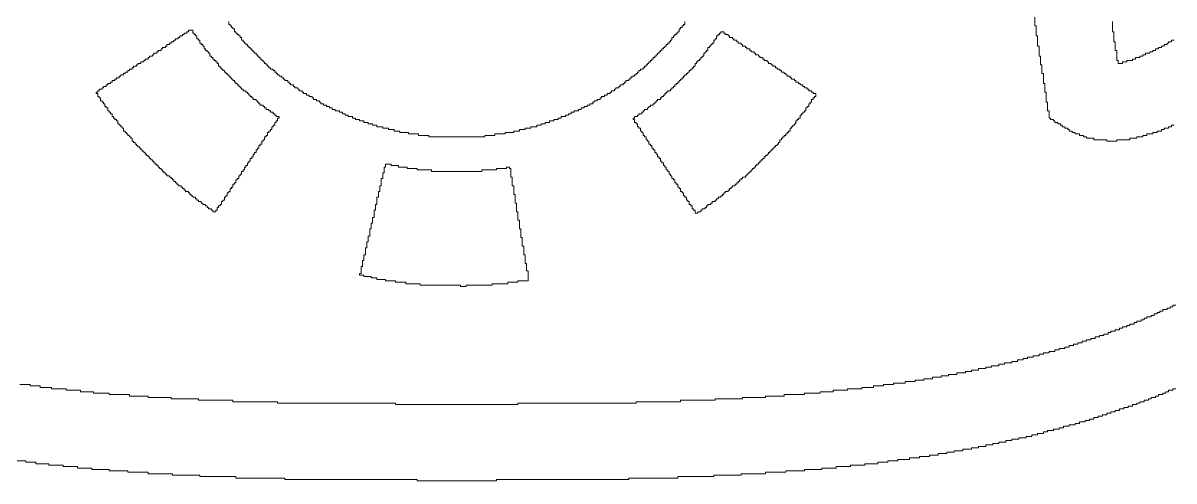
# Model space of a CAD drawing. Header units: inches. Extents: x 0.67 to 2.91, y 19.19 to 21.69.
# Drawn here: x 1.588 to 2.116, y 19.818 to 20.028 of the extents above; entities that cross this region are included whole.
import ezdxf

# ---------------------------------------------------------------- set-up
doc = ezdxf.new("R2010")
doc.units = ezdxf.units.IN
doc.header["$LTSCALE"] = 1.21
doc.header["$MEASUREMENT"] = 0
doc.layers.add('R2V', color=7, linetype='Continuous')

msp = doc.modelspace()

# ---------------------------------------------------------------- linework, layer by layer
at = {"layer": 'R2V', "color": 5, "lineweight": 5}
for points in [[(2.11651, 19.98131, 0), (2.11519, 19.98131, 0), (2.11519, 19.98065, 0), (2.11387, 19.98065, 0), (2.11387, 19.97999, 0), (2.11189, 19.97999, 0), (2.11189, 19.97932, 0), (2.11057, 19.97932, 0), (2.11057, 19.97866, 0), (2.10859, 19.97866, 0), (2.10859, 19.978, 0), (2.10661, 19.978, 0), (2.10661, 19.97734, 0), (2.10397, 19.97734, 0), (2.10397, 19.97668, 0), (2.10199, 19.97668, 0), (2.10199, 19.97602, 0), (2.09935, 19.97602, 0), (2.09935, 19.97536, 0), (2.09605, 19.97536, 0), (2.09605, 19.9747, 0), (2.0901, 19.9747, 0), (2.0901, 19.97404, 0), (2.08548, 19.97404, 0), (2.08548, 19.9747, 0), (2.07954, 19.9747, 0), (2.07954, 19.97536, 0), (2.07624, 19.97536, 0), (2.07624, 19.97602, 0), (2.07492, 19.97602, 0), (2.07492, 19.97668, 0), (2.07294, 19.97668, 0), (2.07294, 19.97734, 0), (2.07096, 19.97734, 0), (2.07096, 19.978, 0), (2.06964, 19.978, 0), (2.06964, 19.97866, 0), (2.06832, 19.97866, 0), (2.06832, 19.97932, 0), (2.06766, 19.97932, 0), (2.06766, 19.97999, 0), (2.06634, 19.97999, 0), (2.06634, 19.98065, 0), (2.06502, 19.98065, 0), (2.06502, 19.98131, 0), (2.06436, 19.98131, 0), (2.06436, 19.98197, 0), (2.06303, 19.98197, 0), (2.06303, 19.98263, 0), (2.06171, 19.98263, 0), (2.06171, 19.98329, 0), (2.06105, 19.98329, 0), (2.06105, 19.98395, 0), (2.05973, 19.98395, 0), (2.05973, 19.98461, 0), (2.05907, 19.98461, 0), (2.05907, 19.98791, 0), (2.05841, 19.98791, 0), (2.05841, 19.99187, 0), (2.05775, 19.99187, 0), (2.05775, 19.99649, 0), (2.05709, 19.99649, 0), (2.05709, 20.00045, 0), (2.05643, 20.00045, 0), (2.05643, 20.00507, 0), (2.05577, 20.00507, 0), (2.05577, 20.00904, 0), (2.05511, 20.00904, 0), (2.05511, 20.013, 0), (2.05445, 20.013, 0), (2.05445, 20.01762, 0), (2.05379, 20.01762, 0), (2.05379, 20.02224, 0), (2.05313, 20.02224, 0), (2.05313, 20.02686, 0), (2.05247, 20.02686, 0), (2.05247, 20.03148, 0)], [(1.66623, 20.02488, 0), (1.66623, 20.02356, 0), (1.66689, 20.02356, 0), (1.66689, 20.0229, 0), (1.66755, 20.0229, 0), (1.66755, 20.02224, 0), (1.66821, 20.02224, 0), (1.66821, 20.02092, 0), (1.66887, 20.02092, 0), (1.66887, 20.02026, 0), (1.66953, 20.02026, 0), (1.66953, 20.01894, 0), (1.67019, 20.01894, 0), (1.67019, 20.01828, 0), (1.67085, 20.01828, 0), (1.67085, 20.01762, 0), (1.67151, 20.01762, 0), (1.67151, 20.0163, 0), (1.67217, 20.0163, 0), (1.67217, 20.01564, 0), (1.67284, 20.01564, 0), (1.67284, 20.01498, 0), (1.6735, 20.01498, 0), (1.6735, 20.01432, 0), (1.67416, 20.01432, 0), (1.67416, 20.013, 0), (1.67482, 20.013, 0), (1.67482, 20.01234, 0), (1.67548, 20.01234, 0), (1.67548, 20.01168, 0), (1.67614, 20.01168, 0), (1.67614, 20.01102, 0), (1.6768, 20.01102, 0), (1.6768, 20.01036, 0), (1.67746, 20.01036, 0), (1.67746, 20.0097, 0), (1.67812, 20.0097, 0), (1.67812, 20.00838, 0), (1.67878, 20.00838, 0), (1.67878, 20.00771, 0), (1.67944, 20.00771, 0), (1.67944, 20.00705, 0), (1.6801, 20.00705, 0), (1.6801, 20.00639, 0), (1.68076, 20.00639, 0), (1.68076, 20.00573, 0), (1.68142, 20.00573, 0), (1.68142, 20.00507, 0), (1.68208, 20.00507, 0), (1.68208, 20.00441, 0), (1.68274, 20.00441, 0), (1.68274, 20.00375, 0), (1.6834, 20.00375, 0), (1.6834, 20.00309, 0), (1.68406, 20.00309, 0), (1.68406, 20.00243, 0), (1.68472, 20.00243, 0), (1.68472, 20.00177, 0), (1.68538, 20.00177, 0), (1.68538, 20.00111, 0), (1.68604, 20.00111, 0), (1.68604, 20.00045, 0), (1.6867, 20.00045, 0), (1.6867, 19.99979, 0), (1.68736, 19.99979, 0), (1.68736, 19.99913, 0), (1.68802, 19.99913, 0), (1.68802, 19.99847, 0), (1.68868, 19.99847, 0), (1.68868, 19.99781, 0), (1.68934, 19.99781, 0), (1.68934, 19.99715, 0), (1.69066, 19.99715, 0), (1.69066, 19.99649, 0), (1.69132, 19.99649, 0), (1.69132, 19.99583, 0), (1.69198, 19.99583, 0), (1.69198, 19.99517, 0), (1.69264, 19.99517, 0), (1.69264, 19.99451, 0), (1.6933, 19.99451, 0), (1.6933, 19.99385, 0), (1.69396, 19.99385, 0), (1.69396, 19.99319, 0), (1.69528, 19.99319, 0), (1.69528, 19.99253, 0), (1.69594, 19.99253, 0), (1.69594, 19.99187, 0), (1.6966, 19.99187, 0), (1.6966, 19.99121, 0), (1.69726, 19.99121, 0), (1.69726, 19.99055, 0), (1.69858, 19.99055, 0), (1.69858, 19.98989, 0), (1.69924, 19.98989, 0), (1.69924, 19.98923, 0), (1.6999, 19.98923, 0), (1.6999, 19.98857, 0), (1.70123, 19.98857, 0), (1.70123, 19.98791, 0), (1.70189, 19.98791, 0), (1.70189, 19.98725, 0), (1.70321, 19.98725, 0), (1.70321, 19.98659, 0), (1.70387, 19.98659, 0), (1.70387, 19.98593, 0), (1.70453, 19.98593, 0), (1.70453, 19.98527, 0), (1.70585, 19.98527, 0), (1.70585, 19.98461, 0), (1.70519, 19.98461, 0), (1.70519, 19.98329, 0), (1.70453, 19.98329, 0), (1.70453, 19.98263, 0), (1.70387, 19.98263, 0), (1.70387, 19.98131, 0), (1.70321, 19.98131, 0), (1.70321, 19.98065, 0), (1.70255, 19.98065, 0), (1.70255, 19.97932, 0), (1.70189, 19.97932, 0), (1.70189, 19.97866, 0), (1.70123, 19.97866, 0), (1.70123, 19.978, 0), (1.70056, 19.978, 0), (1.70056, 19.97668, 0), (1.6999, 19.97668, 0), (1.6999, 19.97602, 0), (1.69924, 19.97602, 0), (1.69924, 19.9747, 0), (1.69858, 19.9747, 0), (1.69858, 19.97404, 0), (1.69792, 19.97404, 0), (1.69792, 19.97272, 0), (1.69726, 19.97272, 0), (1.69726, 19.97206, 0), (1.6966, 19.97206, 0), (1.6966, 19.97074, 0), (1.69594, 19.97074, 0), (1.69594, 19.97008, 0), (1.69528, 19.97008, 0), (1.69528, 19.96876, 0), (1.69462, 19.96876, 0), (1.69462, 19.9681, 0), (1.69396, 19.9681, 0), (1.69396, 19.96678, 0), (1.6933, 19.96678, 0), (1.6933, 19.96612, 0), (1.69264, 19.96612, 0), (1.69264, 19.9648, 0), (1.69198, 19.9648, 0), (1.69198, 19.96414, 0), (1.69132, 19.96414, 0), (1.69132, 19.96282, 0), (1.69066, 19.96282, 0), (1.69066, 19.96216, 0), (1.69, 19.96216, 0), (1.69, 19.96084, 0), (1.68934, 19.96084, 0), (1.68934, 19.96018, 0), (1.68868, 19.96018, 0), (1.68868, 19.95886, 0), (1.68802, 19.95886, 0), (1.68802, 19.9582, 0), (1.68736, 19.9582, 0), (1.68736, 19.95688, 0), (1.6867, 19.95688, 0), (1.6867, 19.95622, 0), (1.68604, 19.95622, 0), (1.68604, 19.9549, 0), (1.68538, 19.9549, 0), (1.68538, 19.95424, 0), (1.68472, 19.95424, 0), (1.68472, 19.95292, 0), (1.68406, 19.95292, 0), (1.68406, 19.95226, 0), (1.6834, 19.95226, 0), (1.6834, 19.95093, 0), (1.68274, 19.95093, 0), (1.68274, 19.95027, 0), (1.68208, 19.95027, 0), (1.68208, 19.94895, 0), (1.68142, 19.94895, 0), (1.68142, 19.94829, 0), (1.68076, 19.94829, 0), (1.68076, 19.94697, 0), (1.6801, 19.94697, 0), (1.6801, 19.94631, 0), (1.67944, 19.94631, 0), (1.67944, 19.94499, 0), (1.67878, 19.94499, 0), (1.67878, 19.94433, 0), (1.67812, 19.94433, 0), (1.67812, 19.94367, 0), (1.67746, 19.94367, 0), (1.67746, 19.94235, 0), (1.6768, 19.94235, 0), (1.6768, 19.94169, 0), (1.67548, 19.94169, 0), (1.67548, 19.94235, 0), (1.67482, 19.94235, 0), (1.67482, 19.94301, 0), (1.6735, 19.94301, 0), (1.6735, 19.94367, 0), (1.67284, 19.94367, 0), (1.67284, 19.94433, 0), (1.67217, 19.94433, 0), (1.67217, 19.94499, 0), (1.67085, 19.94499, 0), (1.67085, 19.94565, 0), (1.67019, 19.94565, 0), (1.67019, 19.94631, 0), (1.66887, 19.94631, 0), (1.66887, 19.94697, 0), (1.66821, 19.94697, 0), (1.66821, 19.94763, 0), (1.66755, 19.94763, 0), (1.66755, 19.94829, 0), (1.66623, 19.94829, 0), (1.66623, 19.94895, 0), (1.66557, 19.94895, 0), (1.66557, 19.94961, 0), (1.66491, 19.94961, 0), (1.66491, 19.95027, 0), (1.66425, 19.95027, 0), (1.66425, 19.95093, 0), (1.66293, 19.95093, 0), (1.66293, 19.95159, 0), (1.66227, 19.95159, 0), (1.66227, 19.95226, 0), (1.66161, 19.95226, 0), (1.66161, 19.95292, 0), (1.66095, 19.95292, 0), (1.66095, 19.95358, 0), (1.65963, 19.95358, 0), (1.65963, 19.95424, 0), (1.65897, 19.95424, 0), (1.65897, 19.9549, 0), (1.65831, 19.9549, 0), (1.65831, 19.95556, 0), (1.65765, 19.95556, 0), (1.65765, 19.95622, 0), (1.65699, 19.95622, 0), (1.65699, 19.95688, 0), (1.65633, 19.95688, 0), (1.65633, 19.95754, 0), (1.65567, 19.95754, 0), (1.65567, 19.9582, 0), (1.65435, 19.9582, 0), (1.65435, 19.95886, 0), (1.65369, 19.95886, 0), (1.65369, 19.95952, 0), (1.65303, 19.95952, 0), (1.65303, 19.96018, 0), (1.65237, 19.96018, 0), (1.65237, 19.96084, 0), (1.65171, 19.96084, 0), (1.65171, 19.9615, 0), (1.65105, 19.9615, 0), (1.65105, 19.96216, 0), (1.65039, 19.96216, 0), (1.65039, 19.96282, 0), (1.64973, 19.96282, 0), (1.64973, 19.96348, 0), (1.64907, 19.96348, 0), (1.64907, 19.96414, 0), (1.64841, 19.96414, 0), (1.64841, 19.9648, 0), (1.64775, 19.9648, 0), (1.64775, 19.96546, 0), (1.64709, 19.96546, 0), (1.64709, 19.96612, 0), (1.64643, 19.96612, 0), (1.64643, 19.96678, 0), (1.64577, 19.96678, 0), (1.64577, 19.96744, 0), (1.64511, 19.96744, 0), (1.64511, 19.9681, 0), (1.64444, 19.9681, 0), (1.64444, 19.96876, 0), (1.64378, 19.96876, 0), (1.64378, 19.96942, 0), (1.64312, 19.96942, 0), (1.64312, 19.97008, 0), (1.64246, 19.97008, 0), (1.64246, 19.97074, 0), (1.6418, 19.97074, 0), (1.6418, 19.9714, 0), (1.64114, 19.9714, 0), (1.64114, 19.97206, 0), (1.64048, 19.97206, 0), (1.64048, 19.97272, 0), (1.63982, 19.97272, 0), (1.63982, 19.97338, 0), (1.63916, 19.97338, 0), (1.63916, 19.97404, 0), (1.6385, 19.97404, 0), (1.6385, 19.97536, 0), (1.63784, 19.97536, 0), (1.63784, 19.97602, 0), (1.63718, 19.97602, 0), (1.63718, 19.97668, 0), (1.63652, 19.97668, 0), (1.63652, 19.97734, 0), (1.63586, 19.97734, 0), (1.63586, 19.978, 0), (1.6352, 19.978, 0), (1.6352, 19.97866, 0), (1.63454, 19.97866, 0), (1.63454, 19.97999, 0), (1.63388, 19.97999, 0), (1.63388, 19.98065, 0), (1.63322, 19.98065, 0), (1.63322, 19.98131, 0), (1.63256, 19.98131, 0), (1.63256, 19.98197, 0), (1.6319, 19.98197, 0), (1.6319, 19.98329, 0), (1.63124, 19.98329, 0), (1.63124, 19.98395, 0), (1.63058, 19.98395, 0), (1.63058, 19.98461, 0), (1.62992, 19.98461, 0), (1.62992, 19.98527, 0), (1.62926, 19.98527, 0), (1.62926, 19.98659, 0), (1.6286, 19.98659, 0), (1.6286, 19.98725, 0), (1.62794, 19.98725, 0), (1.62794, 19.98791, 0), (1.62728, 19.98791, 0), (1.62728, 19.98923, 0), (1.62662, 19.98923, 0), (1.62662, 19.98989, 0), (1.62596, 19.98989, 0), (1.62596, 19.99121, 0), (1.6253, 19.99121, 0), (1.6253, 19.99187, 0), (1.62464, 19.99187, 0), (1.62464, 19.99253, 0), (1.62398, 19.99253, 0), (1.62398, 19.99385, 0), (1.62332, 19.99385, 0), (1.62332, 19.99451, 0), (1.62266, 19.99451, 0), (1.62266, 19.99583, 0), (1.622, 19.99583, 0), (1.622, 19.99649, 0), (1.62266, 19.99649, 0), (1.62266, 19.99715, 0), (1.62332, 19.99715, 0), (1.62332, 19.99781, 0), (1.62464, 19.99781, 0), (1.62464, 19.99847, 0), (1.6253, 19.99847, 0), (1.6253, 19.99913, 0), (1.62662, 19.99913, 0), (1.62662, 19.99979, 0), (1.62728, 19.99979, 0), (1.62728, 20.00045, 0), (1.6286, 20.00045, 0), (1.6286, 20.00111, 0), (1.62926, 20.00111, 0), (1.62926, 20.00177, 0), (1.63058, 20.00177, 0), (1.63058, 20.00243, 0), (1.63124, 20.00243, 0), (1.63124, 20.00309, 0), (1.63256, 20.00309, 0), (1.63256, 20.00375, 0), (1.63322, 20.00375, 0), (1.63322, 20.00441, 0), (1.63454, 20.00441, 0), (1.63454, 20.00507, 0), (1.6352, 20.00507, 0), (1.6352, 20.00573, 0), (1.63652, 20.00573, 0), (1.63652, 20.00639, 0), (1.63718, 20.00639, 0), (1.63718, 20.00705, 0), (1.6385, 20.00705, 0), (1.6385, 20.00771, 0), (1.63916, 20.00771, 0), (1.63916, 20.00838, 0), (1.64048, 20.00838, 0), (1.64048, 20.00904, 0), (1.64114, 20.00904, 0), (1.64114, 20.0097, 0), (1.64246, 20.0097, 0), (1.64246, 20.01036, 0), (1.64378, 20.01036, 0), (1.64378, 20.01102, 0), (1.64444, 20.01102, 0), (1.64444, 20.01168, 0), (1.64577, 20.01168, 0), (1.64577, 20.01234, 0), (1.64643, 20.01234, 0), (1.64643, 20.013, 0), (1.64775, 20.013, 0), (1.64775, 20.01366, 0), (1.64841, 20.01366, 0), (1.64841, 20.01432, 0), (1.64973, 20.01432, 0), (1.64973, 20.01498, 0), (1.65039, 20.01498, 0), (1.65039, 20.01564, 0), (1.65171, 20.01564, 0), (1.65171, 20.0163, 0), (1.65237, 20.0163, 0), (1.65237, 20.01696, 0), (1.65369, 20.01696, 0), (1.65369, 20.01762, 0), (1.65435, 20.01762, 0), (1.65435, 20.01828, 0), (1.65567, 20.01828, 0), (1.65567, 20.01894, 0), (1.65633, 20.01894, 0), (1.65633, 20.0196, 0), (1.65765, 20.0196, 0), (1.65765, 20.02026, 0), (1.65831, 20.02026, 0), (1.65831, 20.02092, 0), (1.65963, 20.02092, 0), (1.65963, 20.02158, 0), (1.66029, 20.02158, 0), (1.66029, 20.02224, 0), (1.66161, 20.02224, 0), (1.66161, 20.0229, 0), (1.66227, 20.0229, 0), (1.66227, 20.02356, 0), (1.66359, 20.02356, 0), (1.66359, 20.02422, 0), (1.66425, 20.02422, 0), (1.66425, 20.02488, 0), (1.66623, 20.02488, 0)], [(1.89203, 20.02884, 0), (1.89203, 20.02752, 0), (1.89137, 20.02752, 0), (1.89137, 20.02686, 0), (1.89071, 20.02686, 0), (1.89071, 20.0262, 0), (1.89005, 20.0262, 0), (1.89005, 20.02554, 0), (1.88939, 20.02554, 0), (1.88939, 20.02422, 0), (1.88873, 20.02422, 0), (1.88873, 20.02356, 0), (1.88807, 20.02356, 0), (1.88807, 20.0229, 0), (1.88741, 20.0229, 0), (1.88741, 20.02224, 0), (1.88675, 20.02224, 0), (1.88675, 20.02158, 0), (1.88609, 20.02158, 0), (1.88609, 20.02026, 0), (1.88543, 20.02026, 0), (1.88543, 20.0196, 0), (1.88477, 20.0196, 0), (1.88477, 20.01894, 0), (1.88411, 20.01894, 0), (1.88411, 20.01828, 0), (1.88345, 20.01828, 0), (1.88345, 20.01762, 0), (1.88279, 20.01762, 0), (1.88279, 20.01696, 0), (1.88213, 20.01696, 0), (1.88213, 20.0163, 0), (1.88147, 20.0163, 0), (1.88147, 20.01564, 0), (1.88081, 20.01564, 0), (1.88081, 20.01498, 0), (1.88015, 20.01498, 0), (1.88015, 20.01432, 0), (1.87949, 20.01432, 0), (1.87949, 20.01366, 0), (1.87883, 20.01366, 0), (1.87883, 20.013, 0), (1.87817, 20.013, 0), (1.87817, 20.01234, 0), (1.87751, 20.01234, 0), (1.87751, 20.01168, 0), (1.87685, 20.01168, 0), (1.87685, 20.01102, 0), (1.87619, 20.01102, 0), (1.87619, 20.01036, 0), (1.87553, 20.01036, 0), (1.87553, 20.0097, 0), (1.87487, 20.0097, 0), (1.87487, 20.00904, 0), (1.87421, 20.00904, 0), (1.87421, 20.00838, 0), (1.87355, 20.00838, 0), (1.87355, 20.00771, 0), (1.87289, 20.00771, 0), (1.87289, 20.00705, 0), (1.87157, 20.00705, 0), (1.87157, 20.00639, 0), (1.87091, 20.00639, 0), (1.87091, 20.00573, 0), (1.87025, 20.00573, 0), (1.87025, 20.00507, 0), (1.86959, 20.00507, 0), (1.86959, 20.00441, 0), (1.86893, 20.00441, 0), (1.86893, 20.00375, 0), (1.8676, 20.00375, 0), (1.8676, 20.00309, 0), (1.86694, 20.00309, 0), (1.86694, 20.00243, 0), (1.86628, 20.00243, 0), (1.86628, 20.00177, 0), (1.86496, 20.00177, 0), (1.86496, 20.00111, 0), (1.8643, 20.00111, 0), (1.8643, 20.00045, 0), (1.86364, 20.00045, 0), (1.86364, 19.99979, 0), (1.86232, 19.99979, 0), (1.86232, 19.99913, 0), (1.86166, 19.99913, 0), (1.86166, 19.99847, 0), (1.86034, 19.99847, 0), (1.86034, 19.99781, 0), (1.85968, 19.99781, 0), (1.85968, 19.99715, 0), (1.85836, 19.99715, 0), (1.85836, 19.99649, 0), (1.8577, 19.99649, 0), (1.8577, 19.99583, 0), (1.85638, 19.99583, 0), (1.85638, 19.99517, 0), (1.85506, 19.99517, 0), (1.85506, 19.99451, 0), (1.85374, 19.99451, 0), (1.85374, 19.99385, 0), (1.85308, 19.99385, 0), (1.85308, 19.99319, 0), (1.85176, 19.99319, 0), (1.85176, 19.99253, 0), (1.85044, 19.99253, 0), (1.85044, 19.99187, 0), (1.84978, 19.99187, 0), (1.84978, 19.99121, 0), (1.84846, 19.99121, 0), (1.84846, 19.99055, 0), (1.84714, 19.99055, 0), (1.84714, 19.98989, 0), (1.84582, 19.98989, 0), (1.84582, 19.98923, 0), (1.8445, 19.98923, 0), (1.8445, 19.98857, 0), (1.84318, 19.98857, 0), (1.84318, 19.98791, 0), (1.8412, 19.98791, 0), (1.8412, 19.98725, 0), (1.83987, 19.98725, 0), (1.83987, 19.98659, 0), (1.83855, 19.98659, 0), (1.83855, 19.98593, 0), (1.83723, 19.98593, 0), (1.83723, 19.98527, 0), (1.83525, 19.98527, 0), (1.83525, 19.98461, 0), (1.83393, 19.98461, 0), (1.83393, 19.98395, 0), (1.83195, 19.98395, 0), (1.83195, 19.98329, 0), (1.82997, 19.98329, 0), (1.82997, 19.98263, 0), (1.82799, 19.98263, 0), (1.82799, 19.98197, 0), (1.82601, 19.98197, 0), (1.82601, 19.98131, 0), (1.82403, 19.98131, 0), (1.82403, 19.98065, 0), (1.82139, 19.98065, 0), (1.82139, 19.97999, 0), (1.81875, 19.97999, 0), (1.81875, 19.97932, 0), (1.81611, 19.97932, 0), (1.81611, 19.97866, 0), (1.81347, 19.97866, 0), (1.81347, 19.978, 0), (1.8095, 19.978, 0), (1.8095, 19.97734, 0), (1.80488, 19.97734, 0), (1.80488, 19.97668, 0), (1.80026, 19.97668, 0), (1.80026, 19.97602, 0), (1.77451, 19.97602, 0), (1.77451, 19.97668, 0), (1.76989, 19.97668, 0), (1.76989, 19.97734, 0), (1.76527, 19.97734, 0), (1.76527, 19.978, 0), (1.76131, 19.978, 0), (1.76131, 19.97866, 0), (1.75867, 19.97866, 0), (1.75867, 19.97932, 0), (1.75602, 19.97932, 0), (1.75602, 19.97999, 0), (1.75338, 19.97999, 0), (1.75338, 19.98065, 0), (1.75074, 19.98065, 0), (1.75074, 19.98131, 0), (1.74876, 19.98131, 0), (1.74876, 19.98197, 0), (1.74678, 19.98197, 0), (1.74678, 19.98263, 0), (1.7448, 19.98263, 0), (1.7448, 19.98329, 0), (1.74282, 19.98329, 0), (1.74282, 19.98395, 0), (1.74084, 19.98395, 0), (1.74084, 19.98461, 0), (1.73952, 19.98461, 0), (1.73952, 19.98527, 0), (1.73754, 19.98527, 0), (1.73754, 19.98593, 0), (1.73622, 19.98593, 0), (1.73622, 19.98659, 0), (1.7349, 19.98659, 0), (1.7349, 19.98725, 0), (1.73358, 19.98725, 0), (1.73358, 19.98791, 0), (1.7316, 19.98791, 0), (1.7316, 19.98857, 0), (1.73028, 19.98857, 0), (1.73028, 19.98923, 0), (1.72896, 19.98923, 0), (1.72896, 19.98989, 0), (1.72763, 19.98989, 0), (1.72763, 19.99055, 0), (1.72631, 19.99055, 0), (1.72631, 19.99121, 0), (1.72499, 19.99121, 0), (1.72499, 19.99187, 0), (1.72433, 19.99187, 0), (1.72433, 19.99253, 0), (1.72301, 19.99253, 0), (1.72301, 19.99319, 0), (1.72169, 19.99319, 0), (1.72169, 19.99385, 0), (1.72103, 19.99385, 0), (1.72103, 19.99451, 0), (1.71971, 19.99451, 0), (1.71971, 19.99517, 0), (1.71839, 19.99517, 0), (1.71839, 19.99583, 0), (1.71707, 19.99583, 0), (1.71707, 19.99649, 0), (1.71641, 19.99649, 0), (1.71641, 19.99715, 0), (1.71509, 19.99715, 0), (1.71509, 19.99781, 0), (1.71443, 19.99781, 0), (1.71443, 19.99847, 0), (1.71311, 19.99847, 0), (1.71311, 19.99913, 0), (1.71245, 19.99913, 0), (1.71245, 19.99979, 0), (1.71113, 19.99979, 0), (1.71113, 20.00045, 0), (1.71047, 20.00045, 0), (1.71047, 20.00111, 0), (1.70981, 20.00111, 0), (1.70981, 20.00177, 0), (1.70849, 20.00177, 0), (1.70849, 20.00243, 0), (1.70783, 20.00243, 0), (1.70783, 20.00309, 0), (1.70717, 20.00309, 0), (1.70717, 20.00375, 0), (1.70585, 20.00375, 0), (1.70585, 20.00441, 0), (1.70519, 20.00441, 0), (1.70519, 20.00507, 0), (1.70453, 20.00507, 0), (1.70453, 20.00573, 0), (1.70387, 20.00573, 0), (1.70387, 20.00639, 0), (1.70321, 20.00639, 0), (1.70321, 20.00705, 0), (1.70189, 20.00705, 0), (1.70189, 20.00771, 0), (1.70123, 20.00771, 0), (1.70123, 20.00838, 0), (1.70056, 20.00838, 0), (1.70056, 20.00904, 0), (1.6999, 20.00904, 0), (1.6999, 20.0097, 0), (1.69924, 20.0097, 0), (1.69924, 20.01036, 0), (1.69858, 20.01036, 0), (1.69858, 20.01102, 0), (1.69792, 20.01102, 0), (1.69792, 20.01168, 0), (1.69726, 20.01168, 0), (1.69726, 20.01234, 0), (1.6966, 20.01234, 0), (1.6966, 20.013, 0), (1.69594, 20.013, 0), (1.69594, 20.01366, 0), (1.69528, 20.01366, 0), (1.69528, 20.01432, 0), (1.69462, 20.01432, 0), (1.69462, 20.01498, 0), (1.69396, 20.01498, 0), (1.69396, 20.01564, 0), (1.6933, 20.01564, 0), (1.6933, 20.0163, 0), (1.69264, 20.0163, 0), (1.69264, 20.01696, 0), (1.69198, 20.01696, 0), (1.69198, 20.01762, 0), (1.69132, 20.01762, 0), (1.69132, 20.01828, 0), (1.69066, 20.01828, 0), (1.69066, 20.01894, 0), (1.69, 20.01894, 0), (1.69, 20.0196, 0), (1.68934, 20.0196, 0), (1.68934, 20.02026, 0), (1.68868, 20.02026, 0), (1.68868, 20.02158, 0), (1.68802, 20.02158, 0), (1.68802, 20.02224, 0), (1.68736, 20.02224, 0), (1.68736, 20.0229, 0), (1.6867, 20.0229, 0), (1.6867, 20.02356, 0), (1.68604, 20.02356, 0), (1.68604, 20.02422, 0), (1.68538, 20.02422, 0), (1.68538, 20.02554, 0), (1.68472, 20.02554, 0), (1.68472, 20.0262, 0), (1.68406, 20.0262, 0), (1.68406, 20.02686, 0), (1.6834, 20.02686, 0), (1.6834, 20.02752, 0), (1.68274, 20.02752, 0), (1.68274, 20.02884, 0)], [(2.08812, 20.02884, 0), (2.08812, 20.02422, 0), (2.08878, 20.02422, 0), (2.08878, 20.0196, 0), (2.08944, 20.0196, 0), (2.08944, 20.01564, 0), (2.0901, 20.01564, 0), (2.0901, 20.01102, 0), (2.09076, 20.01102, 0), (2.09076, 20.0097, 0), (2.09275, 20.0097, 0), (2.09275, 20.01036, 0), (2.09473, 20.01036, 0), (2.09473, 20.01102, 0), (2.09737, 20.01102, 0), (2.09737, 20.01168, 0), (2.09869, 20.01168, 0), (2.09869, 20.01234, 0), (2.10067, 20.01234, 0), (2.10067, 20.013, 0), (2.10199, 20.013, 0), (2.10199, 20.01366, 0), (2.10331, 20.01366, 0), (2.10331, 20.01432, 0), (2.10529, 20.01432, 0), (2.10529, 20.01498, 0), (2.10661, 20.01498, 0), (2.10661, 20.01564, 0), (2.10793, 20.01564, 0), (2.10793, 20.0163, 0), (2.10925, 20.0163, 0), (2.10925, 20.01696, 0), (2.11057, 20.01696, 0), (2.11057, 20.01762, 0), (2.11189, 20.01762, 0), (2.11189, 20.01828, 0), (2.11321, 20.01828, 0), (2.11321, 20.01894, 0), (2.11387, 20.01894, 0), (2.11387, 20.0196, 0), (2.11519, 20.0196, 0), (2.11519, 20.02026, 0), (2.11651, 20.02026, 0)], [(1.90986, 20.02422, 0), (1.90986, 20.02356, 0), (1.91052, 20.02356, 0), (1.91052, 20.0229, 0), (1.91184, 20.0229, 0), (1.91184, 20.02224, 0), (1.9125, 20.02224, 0), (1.9125, 20.02158, 0), (1.91382, 20.02158, 0), (1.91382, 20.02092, 0), (1.91448, 20.02092, 0), (1.91448, 20.02026, 0), (1.9158, 20.02026, 0), (1.9158, 20.0196, 0), (1.91646, 20.0196, 0), (1.91646, 20.01894, 0), (1.91778, 20.01894, 0), (1.91778, 20.01828, 0), (1.91844, 20.01828, 0), (1.91844, 20.01762, 0), (1.91976, 20.01762, 0), (1.91976, 20.01696, 0), (1.92042, 20.01696, 0), (1.92042, 20.0163, 0), (1.92174, 20.0163, 0), (1.92174, 20.01564, 0), (1.9224, 20.01564, 0), (1.9224, 20.01498, 0), (1.92372, 20.01498, 0), (1.92372, 20.01432, 0), (1.92438, 20.01432, 0), (1.92438, 20.01366, 0), (1.92571, 20.01366, 0), (1.92571, 20.013, 0), (1.92637, 20.013, 0), (1.92637, 20.01234, 0), (1.92769, 20.01234, 0), (1.92769, 20.01168, 0), (1.92835, 20.01168, 0), (1.92835, 20.01102, 0), (1.92967, 20.01102, 0), (1.92967, 20.01036, 0), (1.93033, 20.01036, 0), (1.93033, 20.0097, 0), (1.93165, 20.0097, 0), (1.93165, 20.00904, 0), (1.93231, 20.00904, 0), (1.93231, 20.00838, 0), (1.93363, 20.00838, 0), (1.93363, 20.00771, 0), (1.93429, 20.00771, 0), (1.93429, 20.00705, 0), (1.93561, 20.00705, 0), (1.93561, 20.00639, 0), (1.93627, 20.00639, 0), (1.93627, 20.00573, 0), (1.93759, 20.00573, 0), (1.93759, 20.00507, 0), (1.93825, 20.00507, 0), (1.93825, 20.00441, 0), (1.93891, 20.00441, 0), (1.93891, 20.00375, 0), (1.94023, 20.00375, 0), (1.94023, 20.00309, 0), (1.94089, 20.00309, 0), (1.94089, 20.00243, 0), (1.94221, 20.00243, 0), (1.94221, 20.00177, 0), (1.94287, 20.00177, 0), (1.94287, 20.00111, 0), (1.94419, 20.00111, 0), (1.94419, 20.00045, 0), (1.94485, 20.00045, 0), (1.94485, 19.99979, 0), (1.94617, 19.99979, 0), (1.94617, 19.99913, 0), (1.94683, 19.99913, 0), (1.94683, 19.99847, 0), (1.94815, 19.99847, 0), (1.94815, 19.99781, 0), (1.94881, 19.99781, 0), (1.94881, 19.99715, 0), (1.95013, 19.99715, 0), (1.95013, 19.99649, 0), (1.95079, 19.99649, 0), (1.95079, 19.99583, 0), (1.95211, 19.99583, 0), (1.95211, 19.99451, 0), (1.95145, 19.99451, 0), (1.95145, 19.99385, 0), (1.95079, 19.99385, 0), (1.95079, 19.99319, 0), (1.95013, 19.99319, 0), (1.95013, 19.99187, 0), (1.94947, 19.99187, 0), (1.94947, 19.99121, 0), (1.94881, 19.99121, 0), (1.94881, 19.98989, 0), (1.94815, 19.98989, 0), (1.94815, 19.98923, 0), (1.94749, 19.98923, 0), (1.94749, 19.98791, 0), (1.94683, 19.98791, 0), (1.94683, 19.98725, 0), (1.94617, 19.98725, 0), (1.94617, 19.98659, 0), (1.94551, 19.98659, 0), (1.94551, 19.98593, 0), (1.94485, 19.98593, 0), (1.94485, 19.98461, 0), (1.94419, 19.98461, 0), (1.94419, 19.98395, 0), (1.94353, 19.98395, 0), (1.94353, 19.98329, 0), (1.94287, 19.98329, 0), (1.94287, 19.98197, 0), (1.94221, 19.98197, 0), (1.94221, 19.98131, 0), (1.94155, 19.98131, 0), (1.94155, 19.98065, 0), (1.94089, 19.98065, 0), (1.94089, 19.97999, 0), (1.94023, 19.97999, 0), (1.94023, 19.97866, 0), (1.93957, 19.97866, 0), (1.93957, 19.978, 0), (1.93891, 19.978, 0), (1.93891, 19.97734, 0), (1.93825, 19.97734, 0), (1.93825, 19.97668, 0), (1.93759, 19.97668, 0), (1.93759, 19.97602, 0), (1.93693, 19.97602, 0), (1.93693, 19.97536, 0), (1.93627, 19.97536, 0), (1.93627, 19.9747, 0), (1.93561, 19.9747, 0), (1.93561, 19.97338, 0), (1.93495, 19.97338, 0), (1.93495, 19.97272, 0), (1.93429, 19.97272, 0), (1.93429, 19.97206, 0), (1.93363, 19.97206, 0), (1.93363, 19.9714, 0), (1.93297, 19.9714, 0), (1.93297, 19.97074, 0), (1.93231, 19.97074, 0), (1.93231, 19.97008, 0), (1.93165, 19.97008, 0), (1.93165, 19.96942, 0), (1.93099, 19.96942, 0), (1.93099, 19.96876, 0), (1.93033, 19.96876, 0), (1.93033, 19.9681, 0), (1.92967, 19.9681, 0), (1.92967, 19.96744, 0), (1.92901, 19.96744, 0), (1.92901, 19.96678, 0), (1.92835, 19.96678, 0), (1.92835, 19.96612, 0), (1.92769, 19.96612, 0), (1.92769, 19.96546, 0), (1.92703, 19.96546, 0), (1.92703, 19.9648, 0), (1.92637, 19.9648, 0), (1.92637, 19.96414, 0), (1.92571, 19.96414, 0), (1.92571, 19.96348, 0), (1.92505, 19.96348, 0), (1.92505, 19.96282, 0), (1.92438, 19.96282, 0), (1.92438, 19.96216, 0), (1.92372, 19.96216, 0), (1.92372, 19.9615, 0), (1.92306, 19.9615, 0), (1.92306, 19.96084, 0), (1.9224, 19.96084, 0), (1.9224, 19.96018, 0), (1.92174, 19.96018, 0), (1.92174, 19.95952, 0), (1.92108, 19.95952, 0), (1.92108, 19.95886, 0), (1.92042, 19.95886, 0), (1.92042, 19.9582, 0), (1.91976, 19.9582, 0), (1.91976, 19.95754, 0), (1.91844, 19.95754, 0), (1.91844, 19.95688, 0), (1.91778, 19.95688, 0), (1.91778, 19.95622, 0), (1.91712, 19.95622, 0), (1.91712, 19.95556, 0), (1.91646, 19.95556, 0), (1.91646, 19.9549, 0), (1.9158, 19.9549, 0), (1.9158, 19.95424, 0), (1.91514, 19.95424, 0), (1.91514, 19.95358, 0), (1.91382, 19.95358, 0), (1.91382, 19.95292, 0), (1.91316, 19.95292, 0), (1.91316, 19.95226, 0), (1.9125, 19.95226, 0), (1.9125, 19.95159, 0), (1.91184, 19.95159, 0), (1.91184, 19.95093, 0), (1.91052, 19.95093, 0), (1.91052, 19.95027, 0), (1.90986, 19.95027, 0), (1.90986, 19.94961, 0), (1.9092, 19.94961, 0), (1.9092, 19.94895, 0), (1.90854, 19.94895, 0), (1.90854, 19.94829, 0), (1.90722, 19.94829, 0), (1.90722, 19.94763, 0), (1.90656, 19.94763, 0), (1.90656, 19.94697, 0), (1.9059, 19.94697, 0), (1.9059, 19.94631, 0), (1.90458, 19.94631, 0), (1.90458, 19.94565, 0), (1.90392, 19.94565, 0), (1.90392, 19.94499, 0), (1.9026, 19.94499, 0), (1.9026, 19.94433, 0), (1.90194, 19.94433, 0), (1.90194, 19.94367, 0), (1.90128, 19.94367, 0), (1.90128, 19.94301, 0), (1.89996, 19.94301, 0), (1.89996, 19.94235, 0), (1.8993, 19.94235, 0), (1.8993, 19.94169, 0), (1.89798, 19.94169, 0), (1.89798, 19.94103, 0), (1.89666, 19.94103, 0), (1.89666, 19.94235, 0), (1.89599, 19.94235, 0), (1.89599, 19.94301, 0), (1.89533, 19.94301, 0), (1.89533, 19.94433, 0), (1.89467, 19.94433, 0), (1.89467, 19.94499, 0), (1.89401, 19.94499, 0), (1.89401, 19.94631, 0), (1.89335, 19.94631, 0), (1.89335, 19.94697, 0), (1.89269, 19.94697, 0), (1.89269, 19.94829, 0), (1.89203, 19.94829, 0), (1.89203, 19.94895, 0), (1.89137, 19.94895, 0), (1.89137, 19.95027, 0), (1.89071, 19.95027, 0), (1.89071, 19.95093, 0), (1.89005, 19.95093, 0), (1.89005, 19.95226, 0), (1.88939, 19.95226, 0), (1.88939, 19.95292, 0), (1.88873, 19.95292, 0), (1.88873, 19.95424, 0), (1.88807, 19.95424, 0), (1.88807, 19.9549, 0), (1.88741, 19.9549, 0), (1.88741, 19.95622, 0), (1.88675, 19.95622, 0), (1.88675, 19.95688, 0), (1.88609, 19.95688, 0), (1.88609, 19.9582, 0), (1.88543, 19.9582, 0), (1.88543, 19.95886, 0), (1.88477, 19.95886, 0), (1.88477, 19.96018, 0), (1.88411, 19.96018, 0), (1.88411, 19.96084, 0), (1.88345, 19.96084, 0), (1.88345, 19.96216, 0), (1.88279, 19.96216, 0), (1.88279, 19.96282, 0), (1.88213, 19.96282, 0), (1.88213, 19.96414, 0), (1.88147, 19.96414, 0), (1.88147, 19.9648, 0), (1.88081, 19.9648, 0), (1.88081, 19.96612, 0), (1.88015, 19.96612, 0), (1.88015, 19.96678, 0), (1.87949, 19.96678, 0), (1.87949, 19.9681, 0), (1.87883, 19.9681, 0), (1.87883, 19.96876, 0), (1.87817, 19.96876, 0), (1.87817, 19.97008, 0), (1.87751, 19.97008, 0), (1.87751, 19.97074, 0), (1.87685, 19.97074, 0), (1.87685, 19.97206, 0), (1.87619, 19.97206, 0), (1.87619, 19.97272, 0), (1.87553, 19.97272, 0), (1.87553, 19.97404, 0), (1.87487, 19.97404, 0), (1.87487, 19.9747, 0), (1.87421, 19.9747, 0), (1.87421, 19.97602, 0), (1.87355, 19.97602, 0), (1.87355, 19.97668, 0), (1.87289, 19.97668, 0), (1.87289, 19.978, 0), (1.87223, 19.978, 0), (1.87223, 19.97866, 0), (1.87157, 19.97866, 0), (1.87157, 19.97999, 0), (1.87091, 19.97999, 0), (1.87091, 19.98065, 0), (1.87025, 19.98065, 0), (1.87025, 19.98197, 0), (1.86959, 19.98197, 0), (1.86959, 19.98263, 0), (1.86893, 19.98263, 0), (1.86893, 19.98395, 0), (1.86826, 19.98395, 0), (1.86826, 19.98461, 0), (1.86893, 19.98461, 0), (1.86893, 19.98527, 0), (1.87025, 19.98527, 0), (1.87025, 19.98593, 0), (1.87091, 19.98593, 0), (1.87091, 19.98659, 0), (1.87223, 19.98659, 0), (1.87223, 19.98725, 0), (1.87289, 19.98725, 0), (1.87289, 19.98791, 0), (1.87355, 19.98791, 0), (1.87355, 19.98857, 0), (1.87487, 19.98857, 0), (1.87487, 19.98923, 0), (1.87553, 19.98923, 0), (1.87553, 19.98989, 0), (1.87619, 19.98989, 0), (1.87619, 19.99055, 0), (1.87751, 19.99055, 0), (1.87751, 19.99121, 0), (1.87817, 19.99121, 0), (1.87817, 19.99187, 0), (1.87883, 19.99187, 0), (1.87883, 19.99253, 0), (1.87949, 19.99253, 0), (1.87949, 19.99319, 0), (1.88081, 19.99319, 0), (1.88081, 19.99385, 0), (1.88147, 19.99385, 0), (1.88147, 19.99451, 0), (1.88213, 19.99451, 0), (1.88213, 19.99517, 0), (1.88279, 19.99517, 0), (1.88279, 19.99583, 0), (1.88345, 19.99583, 0), (1.88345, 19.99649, 0), (1.88411, 19.99649, 0), (1.88411, 19.99715, 0), (1.88543, 19.99715, 0), (1.88543, 19.99781, 0), (1.88609, 19.99781, 0), (1.88609, 19.99847, 0), (1.88675, 19.99847, 0), (1.88675, 19.99913, 0), (1.88741, 19.99913, 0), (1.88741, 19.99979, 0), (1.88807, 19.99979, 0), (1.88807, 20.00045, 0), (1.88873, 20.00045, 0), (1.88873, 20.00111, 0), (1.88939, 20.00111, 0), (1.88939, 20.00177, 0), (1.89005, 20.00177, 0), (1.89005, 20.00243, 0), (1.89071, 20.00243, 0), (1.89071, 20.00309, 0), (1.89137, 20.00309, 0), (1.89137, 20.00375, 0), (1.89203, 20.00375, 0), (1.89203, 20.00441, 0), (1.89269, 20.00441, 0), (1.89269, 20.00507, 0), (1.89335, 20.00507, 0), (1.89335, 20.00573, 0), (1.89401, 20.00573, 0), (1.89401, 20.00639, 0), (1.89467, 20.00639, 0), (1.89467, 20.00705, 0), (1.89533, 20.00705, 0), (1.89533, 20.00771, 0), (1.89599, 20.00771, 0), (1.89599, 20.00838, 0), (1.89666, 20.00838, 0), (1.89666, 20.0097, 0), (1.89732, 20.0097, 0), (1.89732, 20.01036, 0), (1.89798, 20.01036, 0), (1.89798, 20.01102, 0), (1.89864, 20.01102, 0), (1.89864, 20.01168, 0), (1.8993, 20.01168, 0), (1.8993, 20.01234, 0), (1.89996, 20.01234, 0), (1.89996, 20.013, 0), (1.90062, 20.013, 0), (1.90062, 20.01432, 0), (1.90128, 20.01432, 0), (1.90128, 20.01498, 0), (1.90194, 20.01498, 0), (1.90194, 20.01564, 0), (1.9026, 20.01564, 0), (1.9026, 20.01696, 0), (1.90326, 20.01696, 0), (1.90326, 20.01762, 0), (1.90392, 20.01762, 0), (1.90392, 20.01828, 0), (1.90458, 20.01828, 0), (1.90458, 20.01894, 0), (1.90524, 20.01894, 0), (1.90524, 20.02026, 0), (1.9059, 20.02026, 0), (1.9059, 20.02092, 0), (1.90656, 20.02092, 0), (1.90656, 20.02224, 0), (1.90722, 20.02224, 0), (1.90722, 20.0229, 0), (1.90788, 20.0229, 0), (1.90788, 20.02356, 0), (1.90854, 20.02356, 0), (1.90854, 20.02422, 0), (1.90986, 20.02422, 0)], [(1.75735, 19.96348, 0), (1.75735, 19.96282, 0), (1.76065, 19.96282, 0), (1.76065, 19.96216, 0), (1.76461, 19.96216, 0), (1.76461, 19.9615, 0), (1.76923, 19.9615, 0), (1.76923, 19.96084, 0), (1.77583, 19.96084, 0), (1.77583, 19.96018, 0), (1.79894, 19.96018, 0), (1.79894, 19.96084, 0), (1.80554, 19.96084, 0), (1.80554, 19.9615, 0), (1.81016, 19.9615, 0), (1.81016, 19.96216, 0), (1.81148, 19.96216, 0), (1.81148, 19.9615, 0), (1.81214, 19.9615, 0), (1.81214, 19.95754, 0), (1.81281, 19.95754, 0), (1.81281, 19.95358, 0), (1.81347, 19.95358, 0), (1.81347, 19.94961, 0), (1.81413, 19.94961, 0), (1.81413, 19.94565, 0), (1.81479, 19.94565, 0), (1.81479, 19.94169, 0), (1.81545, 19.94169, 0), (1.81545, 19.93773, 0), (1.81611, 19.93773, 0), (1.81611, 19.93377, 0), (1.81677, 19.93377, 0), (1.81677, 19.92981, 0), (1.81743, 19.92981, 0), (1.81743, 19.92585, 0), (1.81809, 19.92585, 0), (1.81809, 19.92188, 0), (1.81875, 19.92188, 0), (1.81875, 19.91792, 0), (1.81941, 19.91792, 0), (1.81941, 19.91462, 0), (1.82007, 19.91462, 0), (1.82007, 19.91, 0), (1.81545, 19.91, 0), (1.81545, 19.90934, 0), (1.81082, 19.90934, 0), (1.81082, 19.90868, 0), (1.80356, 19.90868, 0), (1.80356, 19.90802, 0), (1.79168, 19.90802, 0), (1.79168, 19.90736, 0), (1.78904, 19.90736, 0), (1.78904, 19.90802, 0), (1.77055, 19.90802, 0), (1.77055, 19.90868, 0), (1.76395, 19.90868, 0), (1.76395, 19.90934, 0), (1.75933, 19.90934, 0), (1.75933, 19.91, 0), (1.7547, 19.91, 0), (1.7547, 19.91066, 0), (1.75074, 19.91066, 0), (1.75074, 19.91132, 0), (1.7481, 19.91132, 0), (1.7481, 19.91198, 0), (1.7448, 19.91198, 0), (1.7448, 19.91264, 0), (1.74282, 19.91264, 0), (1.74282, 19.9133, 0), (1.74348, 19.9133, 0), (1.74348, 19.9166, 0), (1.74414, 19.9166, 0), (1.74414, 19.91924, 0), (1.7448, 19.91924, 0), (1.7448, 19.92188, 0), (1.74546, 19.92188, 0), (1.74546, 19.92519, 0), (1.74612, 19.92519, 0), (1.74612, 19.92783, 0), (1.74678, 19.92783, 0), (1.74678, 19.93047, 0), (1.74744, 19.93047, 0), (1.74744, 19.93377, 0), (1.7481, 19.93377, 0), (1.7481, 19.93641, 0), (1.74876, 19.93641, 0), (1.74876, 19.93905, 0), (1.74942, 19.93905, 0), (1.74942, 19.94235, 0), (1.75008, 19.94235, 0), (1.75008, 19.94499, 0), (1.75074, 19.94499, 0), (1.75074, 19.94829, 0), (1.7514, 19.94829, 0), (1.7514, 19.95093, 0), (1.75206, 19.95093, 0), (1.75206, 19.95358, 0), (1.75272, 19.95358, 0), (1.75272, 19.95688, 0), (1.75338, 19.95688, 0), (1.75338, 19.95952, 0), (1.75404, 19.95952, 0), (1.75404, 19.96216, 0), (1.7547, 19.96216, 0), (1.7547, 19.96348, 0), (1.75735, 19.96348, 0)], [(1.587, 19.86246, 0), (1.59163, 19.86246, 0), (1.59163, 19.8618, 0), (1.59625, 19.8618, 0), (1.59625, 19.86114, 0), (1.60153, 19.86114, 0), (1.60153, 19.86048, 0), (1.60813, 19.86048, 0), (1.60813, 19.85982, 0), (1.61473, 19.85982, 0), (1.61473, 19.85916, 0), (1.62068, 19.85916, 0), (1.62068, 19.8585, 0), (1.62794, 19.8585, 0), (1.62794, 19.85784, 0), (1.63718, 19.85784, 0), (1.63718, 19.85718, 0), (1.64577, 19.85718, 0), (1.64577, 19.85652, 0), (1.65633, 19.85652, 0), (1.65633, 19.85586, 0), (1.66887, 19.85586, 0), (1.66887, 19.8552, 0), (1.68472, 19.8552, 0), (1.68472, 19.85454, 0), (1.70519, 19.85454, 0), (1.70519, 19.85388, 0), (1.75933, 19.85388, 0), (1.75933, 19.85322, 0), (1.81545, 19.85322, 0), (1.81545, 19.85388, 0), (1.86959, 19.85388, 0), (1.86959, 19.85454, 0), (1.89005, 19.85454, 0), (1.89005, 19.8552, 0), (1.9059, 19.8552, 0), (1.9059, 19.85586, 0), (1.91844, 19.85586, 0), (1.91844, 19.85652, 0), (1.92901, 19.85652, 0), (1.92901, 19.85718, 0), (1.93759, 19.85718, 0), (1.93759, 19.85784, 0), (1.94683, 19.85784, 0), (1.94683, 19.8585, 0), (1.9541, 19.8585, 0), (1.9541, 19.85916, 0), (1.96004, 19.85916, 0), (1.96004, 19.85982, 0), (1.96664, 19.85982, 0), (1.96664, 19.86048, 0), (1.97324, 19.86048, 0), (1.97324, 19.86114, 0), (1.97852, 19.86114, 0), (1.97852, 19.8618, 0), (1.98315, 19.8618, 0), (1.98315, 19.86246, 0), (1.98777, 19.86246, 0), (1.98777, 19.86312, 0), (1.99305, 19.86312, 0), (1.99305, 19.86378, 0), (1.99767, 19.86378, 0), (1.99767, 19.86444, 0), (2.00163, 19.86444, 0), (2.00163, 19.8651, 0), (2.00559, 19.8651, 0), (2.00559, 19.86576, 0), (2.00956, 19.86576, 0), (2.00956, 19.86642, 0), (2.01286, 19.86642, 0), (2.01286, 19.86708, 0), (2.01682, 19.86708, 0), (2.01682, 19.86774, 0), (2.02078, 19.86774, 0), (2.02078, 19.86841, 0), (2.02342, 19.86841, 0), (2.02342, 19.86907, 0), (2.02672, 19.86907, 0), (2.02672, 19.86973, 0), (2.03002, 19.86973, 0), (2.03002, 19.87039, 0), (2.03266, 19.87039, 0), (2.03266, 19.87105, 0), (2.03596, 19.87105, 0), (2.03596, 19.87171, 0), (2.03861, 19.87171, 0), (2.03861, 19.87237, 0), (2.04191, 19.87237, 0), (2.04191, 19.87303, 0), (2.04455, 19.87303, 0), (2.04455, 19.87369, 0), (2.04719, 19.87369, 0), (2.04719, 19.87435, 0), (2.04917, 19.87435, 0), (2.04917, 19.87501, 0), (2.05181, 19.87501, 0), (2.05181, 19.87567, 0), (2.05445, 19.87567, 0), (2.05445, 19.87633, 0), (2.05643, 19.87633, 0), (2.05643, 19.87699, 0), (2.05907, 19.87699, 0), (2.05907, 19.87765, 0), (2.06171, 19.87765, 0), (2.06171, 19.87831, 0), (2.06369, 19.87831, 0), (2.06369, 19.87897, 0), (2.06634, 19.87897, 0), (2.06634, 19.87963, 0), (2.06832, 19.87963, 0), (2.06832, 19.88029, 0), (2.0703, 19.88029, 0), (2.0703, 19.88095, 0), (2.07228, 19.88095, 0), (2.07228, 19.88161, 0), (2.07426, 19.88161, 0), (2.07426, 19.88227, 0), (2.07624, 19.88227, 0), (2.07624, 19.88293, 0), (2.07822, 19.88293, 0), (2.07822, 19.88359, 0), (2.0802, 19.88359, 0), (2.0802, 19.88425, 0), (2.08218, 19.88425, 0), (2.08218, 19.88491, 0), (2.08416, 19.88491, 0), (2.08416, 19.88557, 0), (2.08614, 19.88557, 0), (2.08614, 19.88623, 0), (2.08746, 19.88623, 0), (2.08746, 19.88689, 0), (2.08944, 19.88689, 0), (2.08944, 19.88755, 0), (2.09142, 19.88755, 0), (2.09142, 19.88821, 0), (2.09275, 19.88821, 0), (2.09275, 19.88887, 0), (2.09473, 19.88887, 0), (2.09473, 19.88953, 0), (2.09605, 19.88953, 0), (2.09605, 19.89019, 0), (2.09803, 19.89019, 0), (2.09803, 19.89085, 0), (2.09935, 19.89085, 0), (2.09935, 19.89151, 0), (2.10133, 19.89151, 0), (2.10133, 19.89217, 0), (2.10265, 19.89217, 0), (2.10265, 19.89283, 0), (2.10397, 19.89283, 0), (2.10397, 19.89349, 0), (2.10595, 19.89349, 0), (2.10595, 19.89415, 0), (2.10727, 19.89415, 0), (2.10727, 19.89481, 0), (2.10859, 19.89481, 0), (2.10859, 19.89547, 0), (2.10991, 19.89547, 0), (2.10991, 19.89614, 0), (2.11123, 19.89614, 0), (2.11123, 19.8968, 0), (2.11321, 19.8968, 0), (2.11321, 19.89746, 0), (2.11453, 19.89746, 0), (2.11453, 19.89812, 0), (2.11585, 19.89812, 0), (2.11585, 19.89878, 0), (2.11717, 19.89878, 0)], [(2.11717, 19.86048, 0), (2.11585, 19.86048, 0), (2.11585, 19.85982, 0), (2.11387, 19.85982, 0), (2.11387, 19.85916, 0), (2.11255, 19.85916, 0), (2.11255, 19.8585, 0), (2.11123, 19.8585, 0), (2.11123, 19.85784, 0), (2.10925, 19.85784, 0), (2.10925, 19.85718, 0), (2.10793, 19.85718, 0), (2.10793, 19.85652, 0), (2.10595, 19.85652, 0), (2.10595, 19.85586, 0), (2.10463, 19.85586, 0), (2.10463, 19.8552, 0), (2.10265, 19.8552, 0), (2.10265, 19.85454, 0), (2.10067, 19.85454, 0), (2.10067, 19.85388, 0), (2.09935, 19.85388, 0), (2.09935, 19.85322, 0), (2.09737, 19.85322, 0), (2.09737, 19.85256, 0), (2.09539, 19.85256, 0), (2.09539, 19.8519, 0), (2.09341, 19.8519, 0), (2.09341, 19.85124, 0), (2.09142, 19.85124, 0), (2.09142, 19.85058, 0), (2.08944, 19.85058, 0), (2.08944, 19.84992, 0), (2.08746, 19.84992, 0), (2.08746, 19.84926, 0), (2.08548, 19.84926, 0), (2.08548, 19.8486, 0), (2.0835, 19.8486, 0), (2.0835, 19.84794, 0), (2.08152, 19.84794, 0), (2.08152, 19.84728, 0), (2.07954, 19.84728, 0), (2.07954, 19.84662, 0), (2.07756, 19.84662, 0), (2.07756, 19.84596, 0), (2.07558, 19.84596, 0), (2.07558, 19.8453, 0), (2.07294, 19.8453, 0), (2.07294, 19.84464, 0), (2.07096, 19.84464, 0), (2.07096, 19.84398, 0), (2.06832, 19.84398, 0), (2.06832, 19.84332, 0), (2.06568, 19.84332, 0), (2.06568, 19.84266, 0), (2.06369, 19.84266, 0), (2.06369, 19.842, 0), (2.06105, 19.842, 0), (2.06105, 19.84134, 0), (2.05841, 19.84134, 0), (2.05841, 19.84068, 0), (2.05643, 19.84068, 0), (2.05643, 19.84001, 0), (2.05379, 19.84001, 0), (2.05379, 19.83935, 0), (2.05115, 19.83935, 0), (2.05115, 19.83869, 0), (2.04851, 19.83869, 0), (2.04851, 19.83803, 0), (2.04521, 19.83803, 0), (2.04521, 19.83737, 0), (2.04191, 19.83737, 0), (2.04191, 19.83671, 0), (2.03927, 19.83671, 0), (2.03927, 19.83605, 0), (2.03596, 19.83605, 0), (2.03596, 19.83539, 0), (2.03332, 19.83539, 0), (2.03332, 19.83473, 0), (2.03002, 19.83473, 0), (2.03002, 19.83407, 0), (2.02672, 19.83407, 0), (2.02672, 19.83341, 0), (2.02342, 19.83341, 0), (2.02342, 19.83275, 0), (2.01946, 19.83275, 0), (2.01946, 19.83209, 0), (2.0155, 19.83209, 0), (2.0155, 19.83143, 0), (2.0122, 19.83143, 0), (2.0122, 19.83077, 0), (2.00823, 19.83077, 0), (2.00823, 19.83011, 0), (2.00427, 19.83011, 0), (2.00427, 19.82945, 0), (1.99965, 19.82945, 0), (1.99965, 19.82879, 0), (1.99503, 19.82879, 0), (1.99503, 19.82813, 0), (1.98975, 19.82813, 0), (1.98975, 19.82747, 0), (1.98513, 19.82747, 0), (1.98513, 19.82681, 0), (1.98051, 19.82681, 0), (1.98051, 19.82615, 0), (1.97456, 19.82615, 0), (1.97456, 19.82549, 0), (1.96796, 19.82549, 0), (1.96796, 19.82483, 0), (1.96136, 19.82483, 0), (1.96136, 19.82417, 0), (1.95476, 19.82417, 0), (1.95476, 19.82351, 0), (1.94683, 19.82351, 0), (1.94683, 19.82285, 0), (1.93825, 19.82285, 0), (1.93825, 19.82219, 0), (1.92901, 19.82219, 0), (1.92901, 19.82153, 0), (1.91778, 19.82153, 0), (1.91778, 19.82087, 0), (1.90524, 19.82087, 0), (1.90524, 19.82021, 0), (1.88873, 19.82021, 0), (1.88873, 19.81955, 0), (1.86628, 19.81955, 0), (1.86628, 19.81889, 0), (1.80554, 19.81889, 0), (1.80554, 19.81823, 0), (1.76923, 19.81823, 0), (1.76923, 19.81889, 0), (1.70849, 19.81889, 0), (1.70849, 19.81955, 0), (1.68604, 19.81955, 0), (1.68604, 19.82021, 0), (1.66953, 19.82021, 0), (1.66953, 19.82087, 0), (1.65699, 19.82087, 0), (1.65699, 19.82153, 0), (1.64577, 19.82153, 0), (1.64577, 19.82219, 0), (1.63652, 19.82219, 0), (1.63652, 19.82285, 0), (1.62794, 19.82285, 0), (1.62794, 19.82351, 0), (1.62002, 19.82351, 0), (1.62002, 19.82417, 0), (1.61341, 19.82417, 0), (1.61341, 19.82483, 0), (1.60681, 19.82483, 0), (1.60681, 19.82549, 0), (1.60021, 19.82549, 0), (1.60021, 19.82615, 0), (1.59427, 19.82615, 0), (1.59427, 19.82681, 0), (1.58965, 19.82681, 0), (1.58965, 19.82747, 0), (1.58502, 19.82747, 0)]]:
    msp.add_polyline3d(points, dxfattribs=at)

doc.saveas('drawing.dxf')
